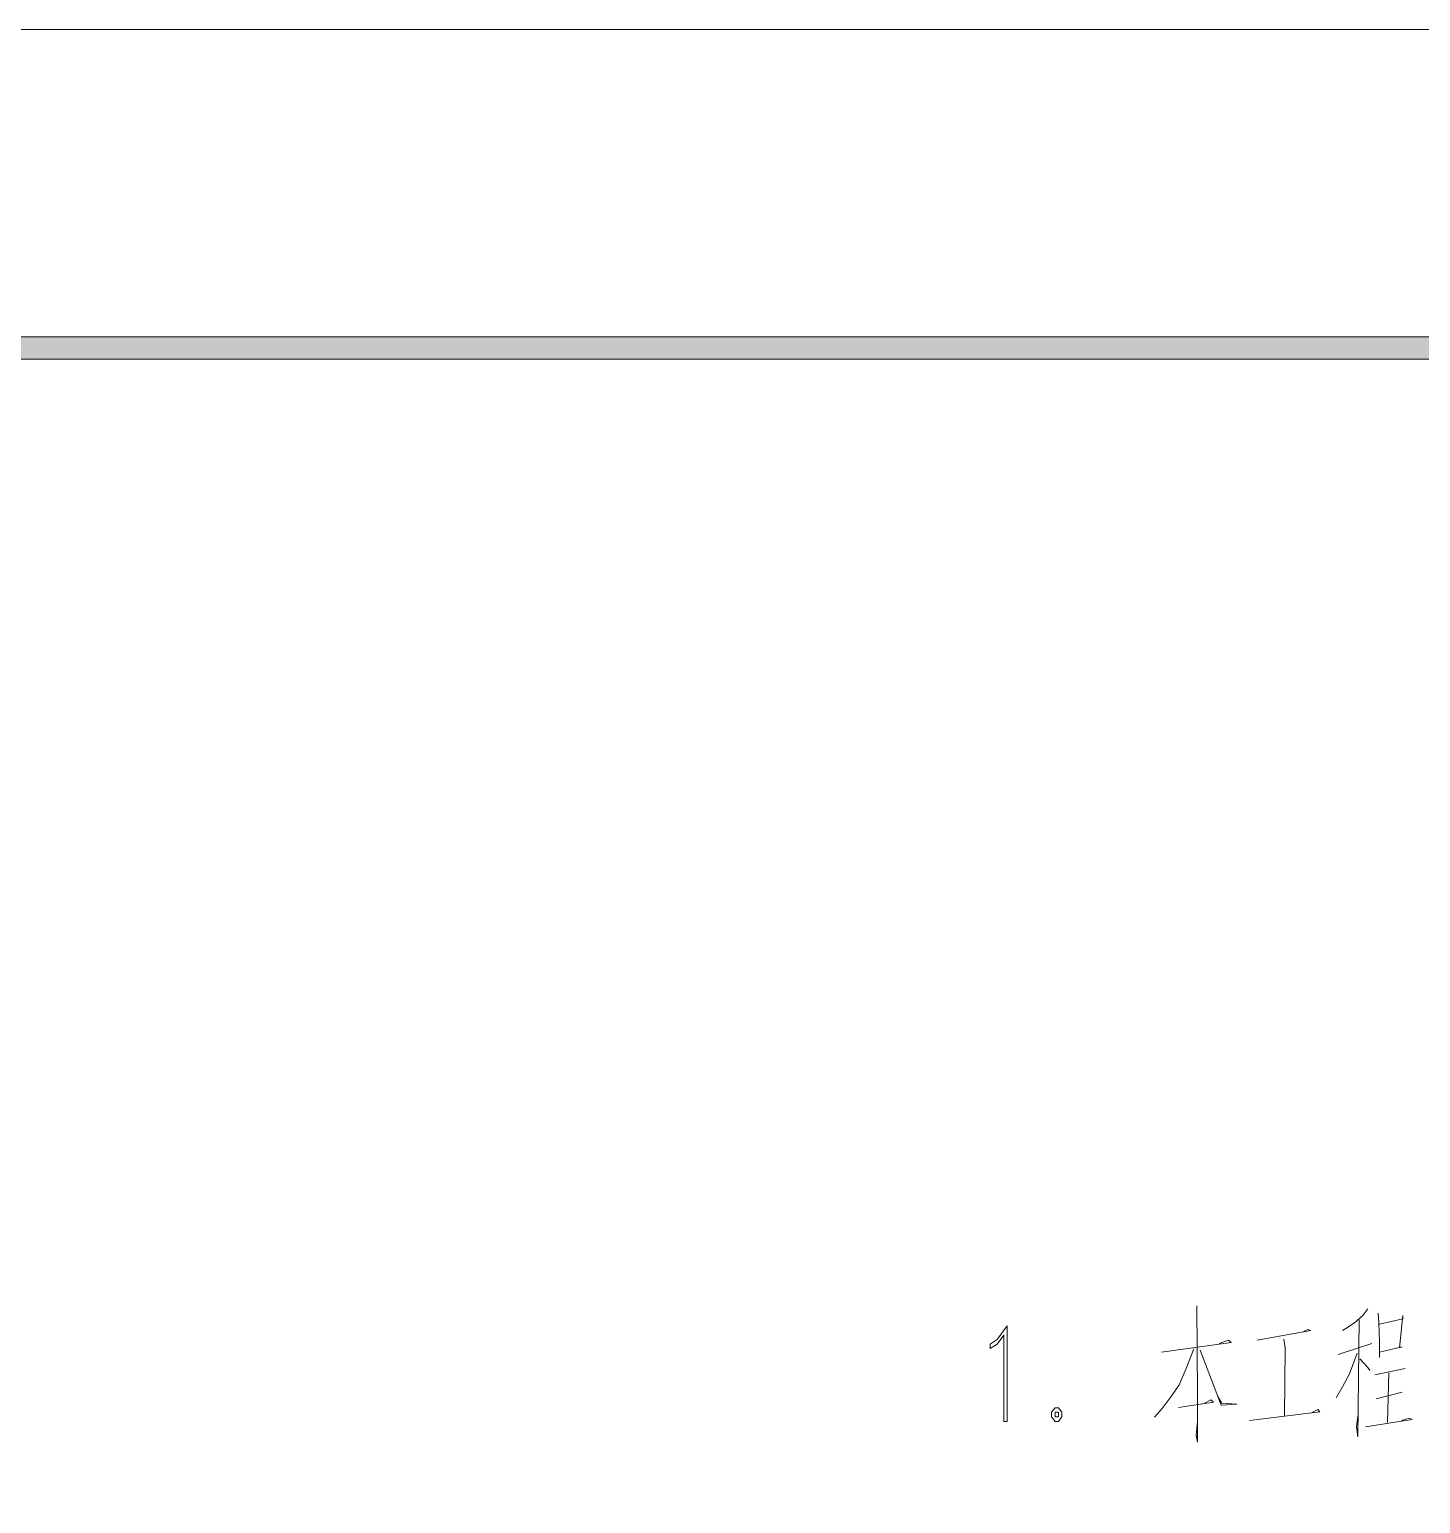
# Model space of a CAD drawing. Header units: millimetres. Extents: x 0 to 586, y 0 to 414.
# Drawn here: x 370.49 to 413.57, y 368.43 to 414.08 of the extents above; entities that cross this region are included whole.
import ezdxf

# ---------------------------------------------------------------- set-up
doc = ezdxf.new("R2010")
doc.units = ezdxf.units.MM

msp = doc.modelspace()

# ---------------------------------------------------------------- hatches: boundary and pattern name
h = msp.add_hatch(color=0)
h.dxf.hatch_style = 2
h.paths.add_polyline_path([(576.117861, 404.569083), (575.429944, 403.877639), (24.994306, 403.877639), (24.302861, 404.569083)])

# ---------------------------------------------------------------- linework, layer by layer
at = {"color": 0, "lineweight": 0}
for points in [[(0, 0), (585.632278, 0), (585.632278, 414.0835), (0, 414.0835)], [(576.117861, 404.569083), (575.429944, 403.877639), (24.994306, 403.877639), (24.302861, 404.569083)], [(402.251333, 371.397389), (402.1455, 371.256278), (402.1455, 371.115167), (402.251333, 370.974056), (402.357167, 370.974056), (402.463, 371.115167), (402.463, 371.256278), (402.357167, 371.397389)], [(402.251333, 371.256278), (402.251333, 371.115167), (402.357167, 371.115167), (402.357167, 371.256278)]]:
    msp.add_lwpolyline(points, close=True, dxfattribs=at)
for points in [[(406.639889, 374.558278), (406.661056, 371.810139), (406.661056, 370.332), (406.618722, 370.533083), (406.661056, 370.970528)], [(411.935083, 374.4595), (411.783389, 374.258417), (411.522333, 374.022056), (411.261278, 373.85625), (411.151917, 373.789222)], [(400.244028, 373.365889), (400.455694, 373.507), (400.773194, 373.930333), (400.773194, 370.974056)], [(411.674028, 374.124361), (411.631694, 370.501333), (411.585833, 370.801194), (411.631694, 371.139861)], [(412.263167, 374.325444), (412.284333, 374.022056), (412.3055, 373.450556), (412.3055, 372.949611)], [(412.3055, 373.115417), (413.004, 373.28475), (412.915806, 373.249472), (413.025167, 374.258417), (413.025167, 374.156111), (412.3055, 373.990306)], [(400.244028, 373.365889), (400.244028, 373.228306), (400.455694, 373.365889), (400.667361, 373.648111), (400.667361, 370.974056), (400.773194, 370.974056)], [(405.549806, 373.115417), (407.708806, 373.418806), (407.620611, 373.485833), (407.334861, 373.383528)], [(408.513139, 373.485833), (410.171194, 373.789222), (410.083, 373.820972), (409.952472, 373.753944)], [(409.342167, 373.521111), (409.3845, 373.249472), (409.363333, 371.139861)], [(406.551694, 373.217722), (406.311806, 372.614472), (406.093083, 372.11), (405.853194, 371.743111), (405.570972, 371.372694), (405.331083, 371.104583)], [(406.74925, 373.182444), (407.401889, 371.475), (407.881667, 371.50675), (407.423056, 371.542028), (407.292528, 371.743111)], [(411.610528, 373.083667), (411.370639, 372.445139), (411.151917, 372.042972), (410.954361, 371.707833)], [(412.065611, 373.383528), (411.021389, 373.048389)], [(411.695194, 372.914333), (411.935083, 372.646222), (412.002111, 372.547444)], [(412.153806, 372.413389), (413.092194, 372.614472)], [(412.59125, 372.480417), (412.545389, 370.938778)], [(406.071917, 371.407972), (407.162, 371.573778), (407.073806, 371.640806), (406.879778, 371.542028)], [(413.004, 371.877167), (412.196139, 371.676083)], [(408.27325, 371.005806), (410.453417, 371.273917), (410.389917, 371.340944), (410.192361, 371.238639)], [(411.871583, 370.801194), (413.310917, 371.037556), (413.222722, 371.072833), (412.982833, 371.005806)]]:
    msp.add_lwpolyline(points, dxfattribs=at)

doc.saveas('drawing.dxf')
